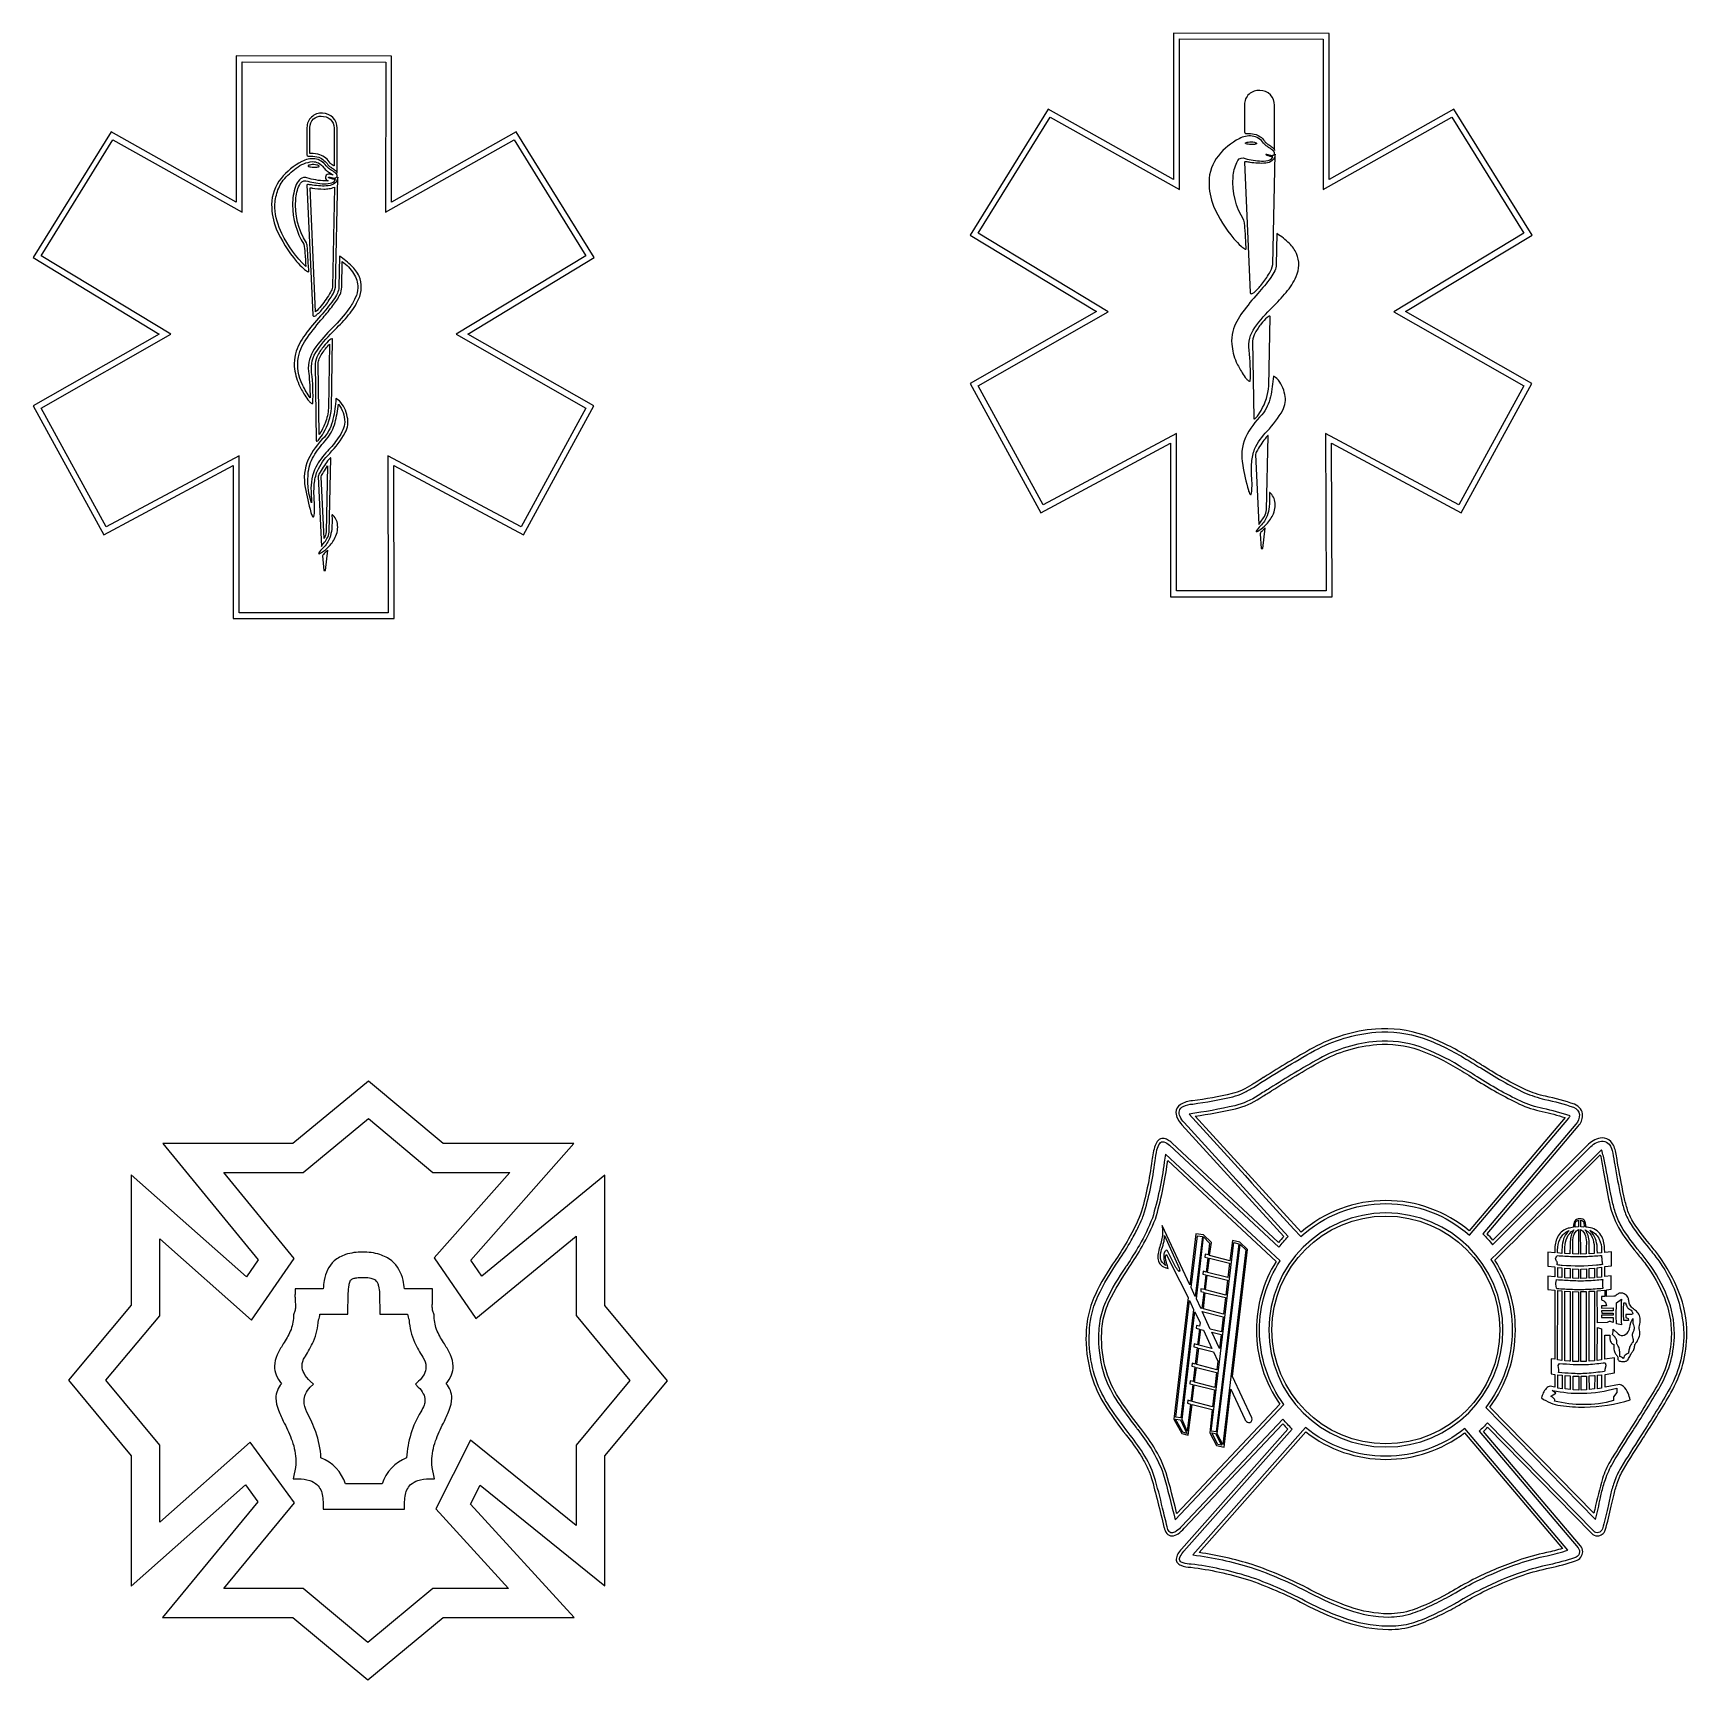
# Model space of a CAD drawing. Extents: x -4 to 118, y -79 to 10.
# Drawn here: x -2.26 to 18.75, y -11.8 to 9.13 of the extents above; entities that cross this region are included whole.
import ezdxf

# ---------------------------------------------------------------- set-up
doc = ezdxf.new("R2010")
doc.units = 0
doc.header["$MEASUREMENT"] = 0

msp = doc.modelspace()

# ---------------------------------------------------------------- linework, layer by layer
for points in [[(16.786, 6.56), (15.794, 8.16), (14.209, 7.267), (14.208, 9.123), (12.231, 9.127), (12.231, 7.267), (10.637, 8.16), (9.646, 6.56), (11.251, 5.587), (9.648, 4.672), (10.544, 3.031), (12.194, 3.914), (12.194, 1.964), (14.245, 1.964), (14.238, 3.914), (15.887, 3.031), (16.783, 4.672), (15.18, 5.587)], [(16.682, 4.643), (15.857, 3.133), (14.162, 4.039), (14.17, 2.04), (12.269, 2.04), (12.269, 4.039), (10.575, 3.133), (9.749, 4.643), (11.4, 5.585), (9.749, 6.585), (10.663, 8.059), (12.306, 7.139), (12.306, 9.052), (14.133, 9.048), (14.134, 7.139), (15.769, 8.059), (16.682, 6.585), (15.032, 5.585)], [(4.869, 6.273), (3.879, 7.87), (2.295, 6.979), (2.296, 8.834), (0.321, 8.836), (0.321, 6.978), (-1.269, 7.87), (-2.259, 6.273), (-0.656, 5.302), (-2.257, 4.388), (-1.362, 2.75), (0.285, 3.631), (0.285, 1.685), (2.328, 1.685), (2.325, 3.631), (3.972, 2.75), (4.866, 4.388), (3.265, 5.302)], [(4.765, 4.359), (3.942, 2.851), (2.25, 3.756), (2.253, 1.76), (0.36, 1.76), (0.36, 3.756), (-1.332, 2.851), (-2.156, 4.359), (-0.508, 5.3), (-2.156, 6.298), (-1.244, 7.77), (0.396, 6.851), (0.396, 8.76), (2.221, 8.759), (2.219, 6.851), (3.853, 7.77), (4.765, 6.298), (3.118, 5.3)], [(5.007, -7.043), (5.007, -5.389), (3.442, -6.672), (3.301, -6.468), (4.612, -4.987), (2.953, -4.987), (2.001, -4.193), (1.041, -4.987), (-0.612, -4.987), (0.599, -6.466), (0.451, -6.681), (-1.015, -5.383), (-1.015, -7.042), (-1.81, -7.994), (-1.015, -8.954), (-1.015, -10.614), (0.441, -9.325), (0.598, -9.541), (-0.613, -11.009), (1.041, -11.009), (1.994, -11.804), (2.953, -11.009), (4.615, -11.009), (3.3, -9.57), (3.421, -9.33), (5.007, -10.606), (5.007, -8.954), (5.801, -8.001)], [(4.64, -8.821), (4.64, -9.84), (3.297, -8.758), (2.859, -9.631), (3.782, -10.642), (2.821, -10.642), (1.995, -11.327), (1.174, -10.642), (0.165, -10.642), (1.062, -9.555), (0.499, -8.783), (-0.648, -9.799), (-0.648, -8.822), (-1.333, -7.994), (-0.648, -7.175), (-0.648, -6.198), (0.517, -7.231), (1.057, -6.447), (0.163, -5.354), (1.173, -5.354), (2.001, -4.67), (2.82, -5.354), (3.797, -5.354), (2.836, -6.44), (3.366, -7.209), (4.64, -6.165), (4.64, -7.174), (5.324, -8)], [(12.534, -6.159), (12.598, -6.168), (12.505, -6.93), (12.455, -6.816)], [(12.614, -6.172), (12.69, -6.254), (12.672, -6.403), (12.632, -6.393), (12.629, -6.429), (12.667, -6.438), (12.647, -6.62), (12.607, -6.61), (12.603, -6.646), (12.642, -6.655), (12.619, -6.84), (12.58, -6.831), (12.577, -6.868), (12.616, -6.876), (12.589, -7.082), (12.577, -7.079), (12.522, -6.959)], [(12.996, -6.245), (13.06, -6.261), (12.774, -8.652), (12.709, -8.644)], [(12.857, -8.811), (12.787, -8.675), (13.076, -6.269), (13.151, -6.339)], [(12.942, -6.505), (12.921, -6.69), (12.663, -6.624), (12.687, -6.443)], [(12.639, -6.846), (12.659, -6.661), (12.917, -6.723), (12.897, -6.912)], [(17.114, -6.684), (17.114, -6.56), (17.167, -6.567), (17.167, -6.689)], [(17.204, -6.694), (17.204, -6.569), (17.27, -6.575), (17.27, -6.699)], [(17.306, -6.699), (17.306, -6.578), (17.378, -6.581), (17.378, -6.702)], [(17.408, -6.702), (17.408, -6.581), (17.477, -6.579), (17.477, -6.699)], [(17.513, -6.698), (17.513, -6.573), (17.578, -6.569), (17.578, -6.693)], [(17.616, -6.687), (17.616, -6.566), (17.67, -6.559), (17.669, -6.683)], [(12.611, -7.088), (12.632, -6.882), (12.892, -6.945), (12.865, -7.154)], [(17.167, -7.743), (17.163, -7.743), (17.112, -7.734), (17.113, -6.856), (17.167, -6.859)], [(17.27, -7.754), (17.263, -7.754), (17.203, -7.747), (17.203, -6.862), (17.27, -6.865)], [(17.378, -7.757), (17.306, -7.756), (17.306, -6.866), (17.378, -6.87)], [(17.476, -7.755), (17.472, -7.755), (17.407, -7.757), (17.405, -6.868), (17.476, -6.866)], [(17.582, -7.747), (17.511, -7.753), (17.511, -6.864), (17.579, -6.861)], [(12.435, -6.98), (12.486, -7.094), (12.323, -8.474), (12.259, -8.466)], [(12.451, -8.26), (12.411, -8.249), (12.407, -8.287), (12.445, -8.297), (12.405, -8.643), (12.339, -8.495), (12.502, -7.124), (12.569, -7.266), (12.563, -7.308), (12.524, -7.297), (12.519, -7.334), (12.56, -7.344), (12.535, -7.543), (12.494, -7.533), (12.49, -7.57), (12.532, -7.58), (12.506, -7.79), (12.468, -7.779), (12.463, -7.817), (12.503, -7.826), (12.481, -8.012), (12.441, -8.002), (12.437, -8.04), (12.476, -8.049)], [(12.698, -7.344), (12.596, -7.122), (12.864, -7.187), (12.839, -7.379)], [(12.554, -7.549), (12.578, -7.349), (12.612, -7.357), (12.719, -7.591)], [(17.616, -7.743), (17.618, -7.324), (17.67, -7.342), (17.67, -7.734)], [(12.718, -7.384), (12.837, -7.412), (12.815, -7.591)], [(12.526, -7.795), (12.552, -7.588), (12.739, -7.632), (12.794, -7.754), (12.782, -7.862)], [(12.776, -7.895), (12.755, -8.085), (12.498, -8.018), (12.521, -7.831)], [(17.113, -7.925), (17.17, -7.932), (17.171, -8.103), (17.114, -8.094)], [(17.206, -8.106), (17.206, -7.935), (17.272, -7.94), (17.271, -8.113)], [(17.307, -7.943), (17.381, -7.945), (17.381, -8.122), (17.309, -8.118)], [(17.41, -7.944), (17.478, -7.943), (17.479, -8.118), (17.41, -8.122)], [(17.513, -7.938), (17.581, -7.934), (17.583, -7.934), (17.582, -8.105), (17.515, -8.112)], [(17.617, -8.103), (17.618, -7.931), (17.67, -7.925), (17.671, -8.094)], [(12.47, -8.266), (12.495, -8.053), (12.753, -8.116), (12.728, -8.332)], [(12.35, -8.655), (12.257, -8.49), (12.321, -8.498), (12.401, -8.671)], [(12.793, -8.81), (12.718, -8.665), (12.766, -8.672), (12.841, -8.82)]]:
    msp.add_lwpolyline(points, close=True)
for points in [[(13.397, 7.741, 0.062301), (13.42, 7.721, 0.015375), (13.45, 7.701, -0.039916), (13.495, 7.67, -0.073085), (13.51, 7.652, -0.138258), (13.515, 7.633), (13.515, 8.209, 0.415686), (13.329, 8.398, 0.44085), (13.132, 8.216), (13.132, 7.871, 0.386446), (13.146, 7.852, 0.05794), (13.162, 7.85, 0.012718), (13.183, 7.85, -0.091464), (13.282, 7.837, -0.162574)], [(1.486, 7.452, 0.062303), (1.509, 7.432, 0.015375), (1.538, 7.412, -0.039914), (1.583, 7.381, -0.073082), (1.598, 7.363, -0.13826), (1.604, 7.345), (1.604, 7.919, 0.415689), (1.418, 8.108, 0.440848), (1.221, 7.926), (1.221, 7.581, 0.386454), (1.235, 7.563, 0.057938), (1.251, 7.561, 0.012717), (1.272, 7.561, -0.091465), (1.371, 7.548, -0.162579)], [(1.259, 7.926, -0.218996), (1.302, 8.036, -0.185025), (1.402, 8.071, -0.176673), (1.516, 8.031, -0.225469), (1.566, 7.919), (1.566, 7.438, -0.004109), (1.561, 7.441, 0.015392), (1.555, 7.445, -0.017828), (1.531, 7.461, -0.077901), (1.517, 7.474, 0.156332), (1.385, 7.581, 0.088161), (1.273, 7.598, -0.000035), (1.272, 7.598), (1.259, 7.598)], [(13.155, 6.389, -0.002708), (13.149, 6.486, 0.00602), (13.139, 6.654, 0.014378), (13.133, 6.717, 0.082661), (13.125, 6.749, -0.159206), (12.989, 7.298, -0.098122), (13.036, 7.484, -0.364435), (13.118, 7.54, 0.055291), (13.323, 7.502, 0.067929), (13.429, 7.507, 0.235734), (13.49, 7.546), (13.493, 7.554, -0.017088), (13.449, 7.563, -0.034286), (13.419, 7.573, -0.058415), (13.409, 7.578, -0.232351), (13.405, 7.583, -0.35816), (13.407, 7.586, -0.106417), (13.412, 7.586, -0.030962), (13.431, 7.582, 0.04762), (13.472, 7.573, 0.076231), (13.492, 7.574, 0.136949), (13.508, 7.583, 0.207813), (13.515, 7.606, 0.1432), (13.503, 7.627, 0.058811), (13.448, 7.668, -0.017655), (13.408, 7.696, -0.064793), (13.376, 7.727, 0.214145), (13.23, 7.819, 0.141079), (13.066, 7.785, 0.103427), (12.801, 7.569, 0.170991), (12.682, 7.236, 0.093591), (12.739, 6.927, 0.067474), (12.997, 6.513, 0.021987), (13.09, 6.419, 0.053073), (13.135, 6.384, 0.15522), (13.149, 6.38, 0.399608)], [(13.132, 7.485), (13.206, 5.831, 0.472042), (13.22, 5.814, 0.13694), (13.254, 5.831, 0.054271), (13.352, 5.935, 0.034857), (13.449, 6.075, 0.107948), (13.493, 6.184), (13.522, 7.586, -0.225247), (13.486, 7.506, -0.135502), (13.402, 7.474, -0.06555), (13.203, 7.484, 0.016943), (13.152, 7.49, 0.057171), (13.137, 7.489, 0.374244)], [(13.22, 7.746, -0.048923), (13.258, 7.739, -0.047678), (13.278, 7.732, -0.071177), (13.284, 7.728, -0.207599), (13.287, 7.724, -0.240812), (13.284, 7.72, -0.080147), (13.278, 7.717, -0.048062), (13.258, 7.713, -0.025187), (13.219, 7.711, -0.031402), (13.178, 7.715, -0.043713), (13.156, 7.72, -0.071964), (13.148, 7.724, -0.238403), (13.146, 7.728, -0.235618), (13.149, 7.732, -0.069897), (13.156, 7.736, -0.042822), (13.178, 7.741, -0.033846)], [(1.244, 6.103, -0.002708), (1.238, 6.199, 0.00602), (1.228, 6.367, 0.014376), (1.222, 6.43, 0.082652), (1.214, 6.462, -0.159207), (1.078, 7.01, -0.09812), (1.125, 7.196, -0.364435), (1.207, 7.251, 0.055285), (1.412, 7.213, 0.067926), (1.517, 7.218, 0.235726), (1.578, 7.257), (1.582, 7.266), (1.582, 7.266, -0.017086), (1.538, 7.275, -0.034283), (1.508, 7.284, -0.058411), (1.498, 7.289, -0.232361), (1.494, 7.294, -0.358175), (1.496, 7.297, -0.106404), (1.501, 7.297, -0.030959), (1.52, 7.293, 0.047615), (1.561, 7.284, 0.076227), (1.581, 7.286, 0.136952), (1.597, 7.294, 0.207823), (1.603, 7.317, 0.143191), (1.592, 7.338, 0.058807), (1.537, 7.38, -0.017653), (1.497, 7.407, -0.064784), (1.464, 7.438, 0.214145), (1.319, 7.529, 0.14108), (1.156, 7.496, 0.103431), (0.891, 7.28, 0.17099), (0.772, 6.948, 0.093592), (0.829, 6.639, 0.067464), (1.086, 6.226, 0.021973), (1.179, 6.132, 0.05307), (1.225, 6.098, 0.155219), (1.239, 6.094, 0.399617)], [(0.812, 6.906, -0.070323), (0.838, 7.091, -0.095257), (0.92, 7.257, -0.066476), (1.085, 7.411, -0.14839), (1.291, 7.493, -0.120031), (1.366, 7.476, -0.116081), (1.434, 7.416, 0.06835), (1.474, 7.376, 0.023204), (1.518, 7.346, 0.01237), (1.532, 7.338, -0.01795), (1.544, 7.33, -0.090667), (1.552, 7.323, 0.044697), (1.513, 7.333, 0.078944), (1.489, 7.334, 0.371101), (1.456, 7.295, 0.193268), (1.465, 7.266, 0.089686), (1.486, 7.252, -0.002124), (1.489, 7.25, -0.028837), (1.453, 7.248, -0.065646), (1.218, 7.287, 0.074135), (1.194, 7.292, 0.206726), (1.125, 7.26, 0.100249), (1.076, 7.179, 0.088224), (1.038, 6.943, 0.139837), (1.181, 6.444, -0.036833), (1.195, 6.333, -0.011856), (1.205, 6.16, -0.087327), (0.903, 6.579, -0.102873)], [(1.308, 7.422, 0.025183), (1.347, 7.424, 0.048062), (1.367, 7.428, 0.080147), (1.373, 7.431, 0.240819), (1.376, 7.435, 0.207604), (1.373, 7.439, 0.071176), (1.367, 7.443, 0.047677), (1.347, 7.45, 0.048919), (1.309, 7.457, 0.033848), (1.268, 7.452, 0.042821), (1.245, 7.447, 0.069895), (1.238, 7.443, 0.235614), (1.235, 7.439, 0.238411), (1.238, 7.435, 0.071969), (1.245, 7.431, 0.043715), (1.267, 7.426, 0.031396)], [(1.221, 7.197), (1.295, 5.545, 0.472012), (1.309, 5.528, 0.136945), (1.343, 5.545, 0.054274), (1.441, 5.649, 0.034858), (1.538, 5.789, 0.107948), (1.582, 5.897), (1.611, 7.297, -0.225255), (1.575, 7.218, -0.135503), (1.491, 7.186, -0.06555), (1.292, 7.195, 0.016941), (1.241, 7.201, 0.057165), (1.226, 7.201, 0.374248)], [(1.544, 5.898, -0.098867), (1.52, 5.835, -0.027575), (1.464, 5.745, -0.049256), (1.331, 5.584), (1.261, 7.161, -0.011964), (1.277, 7.159, 0.001966), (1.285, 7.158, 0.036118), (1.435, 7.145, 0.040143), (1.503, 7.15, 0.076346), (1.57, 7.17)], [(13.545, 6.579), (13.537, 6.183, -0.104999), (13.518, 6.107, -0.046183), (13.466, 6.019, -0.02386), (13.302, 5.818, 0.023205), (13.108, 5.579, 0.09369), (12.985, 5.335, 0.078772), (12.971, 5.173, 0.079627), (13.029, 4.946, 0.032076), (13.104, 4.808, 0.041532), (13.158, 4.732, 0.06101), (13.184, 4.709, 0.179663), (13.206, 4.702, 0.041846), (13.191, 5.097, -0.19373), (13.264, 5.384, -0.04831), (13.49, 5.645, 0.021824), (13.662, 5.831, 0.075158), (13.788, 6.032, 0.214558), (13.795, 6.325, 0.089386), (13.703, 6.453, 0.049091)], [(1.633, 6.292), (1.626, 5.897, -0.104998), (1.607, 5.821, -0.046183), (1.555, 5.733, -0.023861), (1.391, 5.532, 0.023205), (1.197, 5.294, 0.093689), (1.074, 5.05, 0.078768), (1.06, 4.888, 0.079626), (1.118, 4.662, 0.032088), (1.193, 4.524, 0.041534), (1.248, 4.448, 0.06101), (1.273, 4.425, 0.179648), (1.295, 4.418, 0.041852), (1.28, 4.813, -0.193728), (1.353, 5.099, -0.048309), (1.579, 5.36, 0.021823), (1.75, 5.545, 0.075156), (1.876, 5.746, 0.214558), (1.883, 6.039, 0.089384), (1.791, 6.166, 0.04909)], [(1.551, 5.385, -0.00006), (1.542, 5.377, 0.041527), (1.335, 5.141, 0.154754), (1.237, 4.87, 0.041557), (1.243, 4.806, -0.029127), (1.26, 4.497), (1.26, 4.491, -0.043176), (1.167, 4.65, -0.160277), (1.111, 5.014, -0.099514), (1.227, 5.258, -0.023726), (1.425, 5.509, 0.012533), (1.551, 5.665, 0.052953), (1.641, 5.806, 0.098729), (1.663, 5.896), (1.669, 6.223, -0.098727), (1.814, 6.071, -0.139269), (1.867, 5.891, -0.103556), (1.835, 5.761, -0.047951), (1.754, 5.623, -0.039362)], [(13.442, 4.643), (13.457, 5.52, 0.625929), (13.447, 5.529, 0.098953), (13.422, 5.513, 0.04994), (13.346, 5.433, 0.045437), (13.27, 5.319, 0.114167), (13.236, 5.211), (13.25, 4.233, 0.589593), (13.258, 4.223, 0.125526), (13.279, 4.238, 0.05759), (13.343, 4.33, 0.114292)], [(1.531, 4.359), (1.545, 5.235, 0.62592), (1.536, 5.243, 0.098955), (1.511, 5.228, 0.049941), (1.435, 5.148, 0.045437), (1.359, 5.034, 0.114166), (1.325, 4.926), (1.339, 3.95, 0.589552), (1.347, 3.94, 0.125536), (1.368, 3.955, 0.057591), (1.432, 4.047, 0.11429)], [(1.362, 4.927, -0.09598), (1.377, 4.985, -0.040271), (1.413, 5.053, -0.047006), (1.506, 5.173), (1.493, 4.36, -0.086691), (1.452, 4.171, -0.052248), (1.376, 4.024), (1.362, 4.927)], [(13.5, 4.765, -0.037464), (13.463, 4.504, -0.12328), (13.353, 4.276, 0.084453), (13.146, 3.989, 0.155678), (13.11, 3.636, 0.024999), (13.182, 3.317, 0.070157), (13.203, 3.265, 0.770744), (13.216, 3.264, 0.08225), (13.228, 3.347, 0.012145), (13.228, 3.435, -0.002915), (13.228, 3.441, -0.04734), (13.225, 3.675, -0.070753), (13.262, 3.839, -0.092871), (13.421, 4.068, 0.058174), (13.618, 4.333, 0.181941), (13.645, 4.535, 0.142056), (13.545, 4.736)], [(1.589, 4.481, -0.037469), (1.551, 4.22, -0.123282), (1.442, 3.992, 0.084453), (1.235, 3.706, 0.155677), (1.199, 3.353, 0.024997), (1.271, 3.035, 0.070147), (1.292, 2.984, 0.77074), (1.306, 2.982, 0.082255), (1.317, 3.065, 0.012145), (1.317, 3.153, -0.002917), (1.317, 3.16, -0.047341), (1.314, 3.393, -0.070753), (1.351, 3.557, -0.092871), (1.51, 3.785, 0.058174), (1.707, 4.05, 0.181941), (1.733, 4.251, 0.142062), (1.633, 4.452)], [(1.482, 3.814, -0.000004), (1.481, 3.813, 0.06909), (1.333, 3.612, 0.117904), (1.272, 3.301, 0.018795), (1.275, 3.237, -0.023838), (1.279, 3.157, -0.03278), (1.272, 3.171, -0.099052), (1.238, 3.55, -0.117974), (1.322, 3.775, -0.038675), (1.47, 3.967, 0.107671), (1.577, 4.176, 0.044395), (1.62, 4.41, -0.16846), (1.701, 4.183, -0.102255), (1.676, 4.084, -0.045706), (1.617, 3.981, -0.031726)], [(13.412, 3.067), (13.434, 4.009, 0.52801), (13.433, 4.012, 0.127529), (13.427, 4.009, 0.041445), (13.409, 3.99, 0.021209), (13.353, 3.915, 0.019097), (13.298, 3.828, 0.088919), (13.272, 3.772), (13.316, 2.882, -0.055542), (13.326, 2.9, -0.012305), (13.343, 2.922, 0.041854), (13.386, 2.983, 0.108363)], [(1.501, 2.786), (1.523, 3.727, 0.52799), (1.521, 3.729, 0.127534), (1.516, 3.726, 0.041447), (1.498, 3.707, 0.021211), (1.442, 3.632, 0.019099), (1.387, 3.546, 0.088922), (1.361, 3.49), (1.404, 2.601, -0.055541), (1.415, 2.619, -0.012306), (1.432, 2.641, 0.041855), (1.475, 2.702, 0.108357)], [(1.483, 3.625), (1.463, 2.787, -0.123356), (1.438, 2.703), (1.399, 3.489, -0.051928), (1.43, 3.545, -0.014495)], [(13.449, 3.275, -0.040238), (13.446, 3.105, -0.061878), (13.421, 2.992, -0.110131), (13.337, 2.865, 0.058339), (13.279, 2.794, -0.839166), (13.286, 2.79, 0.05647), (13.315, 2.805, 0.062208), (13.411, 2.884, 0.093989), (13.5, 3.019, 0.154943), (13.515, 3.196, 0.071608), (13.479, 3.263, 0.091051), (13.458, 3.285, 0.342461), (13.451, 3.286, 0.190925)], [(1.537, 2.994, -0.040238), (1.535, 2.823, -0.061879), (1.51, 2.711, -0.110132), (1.425, 2.584, 0.05834), (1.368, 2.513, -0.839267), (1.374, 2.509, 0.05647), (1.404, 2.524, 0.062209), (1.5, 2.603, 0.09399), (1.589, 2.738, 0.154943), (1.604, 2.915, 0.071623), (1.568, 2.981, 0.091049), (1.547, 3.004, 0.342434), (1.54, 3.004, 0.190945)], [(13.331, 2.764), (13.346, 2.577), (13.368, 2.577), (13.397, 2.836), (13.397, 2.836, 0.012912), (13.364, 2.806, 0.023595), (13.341, 2.782, 0.132923)], [(1.42, 2.484), (1.435, 2.297), (1.457, 2.297), (1.486, 2.556), (1.486, 2.556, 0.012914), (1.453, 2.525, 0.023599), (1.43, 2.501, 0.132936)], [(18.392, -6.407, 0.013712), (18.286, -6.272, -0.00005), (18.279, -6.263), (18.279, -6.263, -0.040212), (18.056, -5.957, -0.055259), (17.993, -5.808, -0.020042), (17.953, -5.65, -0.008353), (17.868, -5.204, 0.000032), (17.866, -5.188, -0.001644), (17.85, -5.1, 0.146434), (17.787, -4.961, 0.210161), (17.678, -4.915, 0.115749), (17.584, -4.939, 0.079834), (17.505, -4.996), (16.288, -6.214, 0.015365), (16.216, -6.134), (17.374, -4.765, 0.176366), (17.428, -4.629, 0.154409), (17.403, -4.546, 0.152564), (17.326, -4.488, 0.031065), (16.959, -4.386, -0.055688), (16.709, -4.305, -0.031081), (16.178, -4.007, 0.000003), (16.173, -4.004, -0.000229), (16.136, -3.981, 0.006469), (15.939, -3.861, 0.048785), (15.416, -3.61, 0.102526), (14.797, -3.531, 0.104778), (14.004, -3.77, 0.015078), (13.381, -4.144, -0.000003), (13.372, -4.149, -0.001451), (13.281, -4.206, 0.000554), (13.225, -4.24, -0.084005), (12.975, -4.352, -0.022058), (12.472, -4.444, 0.119753), (12.319, -4.49, 0.265124), (12.262, -4.593, 0.120614), (12.284, -4.673, 0.064595), (12.337, -4.747), (13.633, -6.168, 0.019718), (13.567, -6.244), (12.208, -4.978, 0.062477), (12.155, -4.938, 0.127407), (12.098, -4.922, 0.199337), (12.037, -4.946, 0.108116), (11.998, -5.01, 0.057165), (11.957, -5.203, -0.040298), (11.812, -5.886, -0.03328), (11.66, -6.199, -0.016981), (11.496, -6.461, 0.000009), (11.493, -6.467), (11.492, -6.467, 0.043299), (11.234, -6.912, 0.057633), (11.146, -7.18, 0.04674), (11.119, -7.463, 0.078921), (11.205, -7.991, 0.06355), (11.389, -8.358, 0.019573), (11.624, -8.685, -0.000012), (11.629, -8.691, -0.025472), (11.811, -8.944, -0.017418), (11.888, -9.084, -0.042372), (11.949, -9.23, -0.00894), (12.11, -9.861, 0.000116), (12.112, -9.868, 0.107641), (12.145, -9.941, 0.238063), (12.212, -9.974, 0.151258), (12.289, -9.945, 0.051598), (12.365, -9.877), (13.62, -8.548, 0.014328), (13.684, -8.617), (12.332, -10.141, 0.048261), (12.286, -10.203, 0.131757), (12.265, -10.267, 0.171624), (12.281, -10.316, 0.123366), (12.324, -10.347, 0.08456), (12.452, -10.372, -0.04448), (13.169, -10.526, -0.03947), (13.887, -10.837, 0.0385), (14.406, -11.064, 0.080834), (14.963, -11.162, 0.080213), (15.294, -11.114, 0.018638), (15.558, -11.008, -0.00023), (15.587, -10.994, 0.014046), (15.808, -10.882, -0.000316), (15.828, -10.87, 0.002556), (15.893, -10.833, -0.016161), (16.161, -10.686, -0.030038), (16.675, -10.471, -0.031785), (17.012, -10.38, 0.023266), (17.34, -10.29, 0.147442), (17.407, -10.243, 0.16483), (17.43, -10.174, 0.175711), (17.403, -10.099), (16.168, -8.647, 0.017314), (16.222, -8.593), (17.544, -9.94, 0.201561), (17.618, -9.973, 0.167086), (17.678, -9.953, 0.137426), (17.717, -9.899, 0.022731), (17.792, -9.595, -0.011664), (17.824, -9.461, -0.021436), (17.868, -9.306, -0.051351), (17.948, -9.128, -0.006725), (18.199, -8.727, 0.000003), (18.205, -8.718, -0.000038), (18.223, -8.689, 0.0119), (18.552, -8.154, 0.131715), (18.754, -7.404, 0.093442), (18.653, -6.876, 0.063463)], [(18.517, -8.135, -0.011763), (18.162, -8.712, 0.006209), (17.914, -9.108, 0.056355), (17.83, -9.294, 0.015292), (17.803, -9.373, 0.042695), (17.785, -9.452, 0.010955), (17.748, -9.614, -0.025394), (17.68, -9.885, -0.236634), (17.631, -9.932, -0.282729), (17.572, -9.913), (16.221, -8.535, -0.030006), (16.113, -8.643), (17.372, -10.125, -0.227131), (17.387, -10.195, -0.131348), (17.367, -10.228, -0.114776), (17.327, -10.252, -0.025079), (17.004, -10.341, 0.035683), (16.662, -10.434, 0.033729), (16.143, -10.65, 0.017768), (15.838, -10.818, -0.000718), (15.788, -10.847, -0.010341), (15.536, -10.975, -0.037417), (15.282, -11.076, -0.070225), (15.024, -11.122, -0.089254), (14.447, -11.035, -0.039777), (13.905, -10.802, 0.041834), (13.182, -10.488, 0.044148), (12.454, -10.332, -0.060737), (12.353, -10.317, -0.222261), (12.311, -10.286, -0.207466), (12.317, -10.237, -0.050078), (12.362, -10.168), (13.739, -8.615, -0.026871), (13.621, -8.489), (12.336, -9.85, -0.050102), (12.271, -9.91, -0.126131), (12.218, -9.935, -0.255504), (12.177, -9.919, -0.12894), (12.151, -9.859, -0.004337), (12.092, -9.622, 0.01483), (11.987, -9.218, 0.064077), (11.845, -8.924, 0.02743), (11.656, -8.659, -0.019174), (11.422, -8.336, -0.063318), (11.243, -7.979, -0.124319), (11.184, -7.187, -0.059774), (11.271, -6.928, -0.044156), (11.532, -6.477, 0.016004), (11.695, -6.218, 0.007789), (11.787, -6.041, 0.038445), (11.849, -5.898, 0.043484), (11.996, -5.208, -0.029188), (12.021, -5.066, -0.102278), (12.056, -4.984, -0.298931), (12.107, -4.964, -0.127427), (12.181, -5.007), (13.571, -6.303, -0.031706), (13.687, -6.169), (12.366, -4.72, -0.077539), (12.314, -4.642, -0.171893), (12.305, -4.571, -0.210833), (12.354, -4.515, -0.096821), (12.476, -4.484, 0.023643), (12.984, -4.391, 0.056176), (13.121, -4.342, 0.021024), (13.246, -4.274, -0.01621), (14.023, -3.805, -0.102987), (14.8, -3.571, -0.099389), (15.403, -3.647, -0.046904), (15.919, -3.896, -0.004116), (16.134, -4.026, 0.026888), (16.692, -4.341, 0.041587), (16.95, -4.426, -0.032079), (17.312, -4.525, -0.300409), (17.388, -4.619, -0.196846), (17.344, -4.739), (16.162, -6.136, -0.024906), (16.285, -6.273), (17.533, -5.025, -0.086214), (17.609, -4.972, -0.132726), (17.692, -4.956, -0.19617), (17.765, -4.995, -0.134074), (17.811, -5.107, -0.002197), (17.838, -5.258, 0.011056), (17.914, -5.658, 0.024024), (17.954, -5.821, 0.056606), (18.022, -5.976, 0.042394), (18.245, -6.284, -0.016507), (18.36, -6.43, -0.156749), (18.715, -7.404, -0.131828)], [(14.93, -5.75, -0.183172), (15.992, -6.152), (17.254, -4.663, 0.050241), (17.264, -4.647, 0.084217), (17.269, -4.635, 0.033581), (16.925, -4.541, -0.053926), (16.642, -4.449, -0.031915), (16.089, -4.138, 0.005504), (15.859, -3.998, 0.049291), (15.364, -3.758, 0.105097), (14.81, -3.689, 0.104653), (14.08, -3.908, 0.014595), (13.456, -4.283, 0.002503), (13.382, -4.328, -0.002534), (13.308, -4.374, -0.084495), (13.01, -4.506, -0.018713), (12.431, -4.612, -0.000017), (13.848, -6.17, -0.187674)], [(13.019, -4.544, 0.085129), (13.329, -4.408, -0.000469), (13.352, -4.394, 0.003892), (13.477, -4.316), (13.48, -4.314, -0.014144), (14.099, -3.943, -0.104392), (14.813, -3.728, -0.099652), (15.35, -3.796, -0.047746), (15.84, -4.032, -0.005654), (16.068, -4.172, -0.000003), (16.073, -4.175, 0.031118), (16.626, -4.484, 0.053789), (16.916, -4.58, -0.022193), (17.207, -4.656), (15.988, -6.096, 0.176667), (14.93, -5.711, 0.181082), (13.851, -6.114), (12.506, -4.639, 0.021354)], [(13.585, -6.478), (12.13, -5.122, 0.026691), (12.113, -5.223, -0.040303), (11.962, -5.935, -0.033743), (11.798, -6.276, -0.017325), (11.636, -6.535, 0.0001), (11.624, -6.553, -0.000005), (11.621, -6.558, 0.042451), (11.379, -6.975, 0.056384), (11.3, -7.209, 0.046736), (11.277, -7.463, 0.078904), (11.355, -7.942, 0.064662), (11.524, -8.276, 0.019009), (11.755, -8.595, 0.000249), (11.776, -8.622, -0.026093), (11.946, -8.863, -0.056436), (12.1, -9.185, -0.010139), (12.251, -9.768), (13.634, -8.305, -0.160135), (13.324, -7.356, -0.145113)], [(13.583, -8.301), (12.272, -9.688, -0.000005), (12.27, -9.678, 0.01343), (12.138, -9.173, 0.054597), (11.98, -8.843, 0.025443), (11.792, -8.577, -0.000011), (11.787, -8.571, -0.018655), (11.557, -8.254, -0.064661), (11.393, -7.929, -0.078683), (11.317, -7.463, -0.046527), (11.339, -7.217, -0.058456), (11.415, -6.991, -0.03134), (11.668, -6.559, 0.018351), (11.832, -6.296, 0.033807), (12, -5.947, 0.040202), (12.153, -5.229, -0.004365), (12.157, -5.2), (13.534, -6.485, 0.139831), (13.284, -7.356, 0.154592)], [(18.264, -6.499, 0.01266), (18.157, -6.363, 0.000001), (18.156, -6.362, -0.041212), (17.919, -6.034, -0.053401), (17.843, -5.859, -0.020831), (17.8, -5.69, 0.000037), (17.799, -5.684, -0.007584), (17.713, -5.234), (17.713, -5.231, 0.011346), (17.67, -5.067, 0.001166), (16.264, -6.462, -0.000014), (16.264, -6.462, -0.149302), (16.535, -7.356, -0.167254), (16.198, -8.341), (17.593, -9.765, 0.010201), (17.655, -9.49, 0.000903), (17.661, -9.462, -0.002757), (17.67, -9.426, -0.02557), (17.718, -9.257, -0.051745), (17.813, -9.047, -0.008772), (18.071, -8.633, -0.000163), (18.109, -8.573, 0.010798), (18.414, -8.075, 0.131359), (18.596, -7.404, 0.093514), (18.505, -6.933, 0.063166)], [(18.38, -8.056, -0.007352), (18.029, -8.625, 0.001655), (18.005, -8.664, 0.008903), (17.779, -9.027, 0.053299), (17.681, -9.244, 0.012986), (17.583, -9.636, -0.001262), (17.571, -9.686), (16.25, -8.337, 0.161928), (16.575, -7.356, 0.144043), (16.315, -6.468), (16.315, -6.468, 0.001097), (17.654, -5.128, -0.005918), (17.69, -5.323, 0.005997), (17.76, -5.693), (17.76, -5.694, 0.078095), (17.884, -6.054, 0.041621), (18.116, -6.376, -0.000027), (18.121, -6.383, -0.009724), (18.232, -6.522, -0.063087), (18.468, -6.947, -0.093597), (18.557, -7.404, -0.131139)], [(14.93, -5.869, 0.414055), (13.442, -7.356, 0.414055), (14.93, -8.843, 0.414055), (16.417, -7.356, 0.414055)], [(12.979, -7.948), (13.171, -6.335), (13.074, -6.241), (12.979, -6.217), (12.948, -6.476), (12.69, -6.409), (12.712, -6.243), (12.611, -6.145), (12.514, -6.132), (12.438, -6.781), (12.085, -6.03, -0.036749), (12.092, -6.116), (12.092, -6.116, -0.068159), (12.084, -6.195, -0.018539), (12.062, -6.28, 0.018557), (12.04, -6.365, 0.068117), (12.032, -6.444, 0.315823), (12.123, -6.561, 0.036213), (12.161, -6.573), (12.153, -6.541, -0.020094), (12.137, -6.486, -0.05866), (12.13, -6.431, -0.084545), (12.134, -6.407, -0.208278), (12.14, -6.4, -0.20084), (12.144, -6.401, -0.103964), (12.148, -6.405), (12.204, -6.528), (12.419, -6.944), (12.235, -8.488), (12.337, -8.671), (12.418, -8.693), (12.467, -8.304), (12.722, -8.366), (12.691, -8.662), (12.778, -8.825), (12.874, -8.846), (12.96, -8.109), (13.137, -8.49, 0.162729), (13.169, -8.528, 0.208503), (13.203, -8.531, 0.463004), (13.225, -8.474)], [(14.93, -8.803, -0.413984), (13.482, -7.356, -0.413985), (14.93, -5.908, -0.413985), (16.377, -7.356, -0.413984)], [(18.161, -7.207, 0.13534), (18.133, -7.141, 0.05878), (18.088, -7.098, -0.017947), (18.062, -7.077, -0.053261), (18.04, -7.052, -0.0654), (18.026, -7.028, -0.045309), (18.02, -7.004, 0.016084), (18.01, -6.957, 0.199735), (17.971, -6.903, 0.163871), (17.905, -6.887, 0.11444), (17.885, -6.894, 0.035479), (17.867, -6.907, -0.041272), (17.847, -6.921, -0.132788), (17.825, -6.928), (17.733, -6.929), (17.732, -6.846), (17.793, -6.838), (17.793, -6.669), (17.712, -6.677), (17.712, -6.551), (17.796, -6.539), (17.795, -6.364), (17.711, -6.372, -0.020186), (17.709, -6.336, 0.006558), (17.708, -6.312, 0.122213), (17.662, -6.149, 0.220173), (17.504, -6.052, 0.009919), (17.473, -6.049, -0.042376), (17.471, -6.038, 0.043442), (17.47, -6.03, -0.010593), (17.467, -6.013, 0.028195), (17.462, -5.987, 0.096247), (17.452, -5.964, 0.140229), (17.431, -5.948, 0.095251), (17.393, -5.942, 0.113392), (17.353, -5.95, 0.139184), (17.329, -5.971, 0.131162), (17.314, -6.034), (17.313, -6.051, 0.020228), (17.245, -6.064, 0.200518), (17.12, -6.159, 0.127445), (17.077, -6.314, 0.008319), (17.076, -6.374), (16.986, -6.365), (16.986, -6.545), (17.075, -6.554), (17.075, -6.68), (16.986, -6.672), (16.986, -6.84), (17.075, -6.851), (17.075, -7.728), (17.03, -7.722), (17.03, -7.915), (17.077, -7.922), (17.077, -8.084), (17.017, -8.069, 0.138913), (16.967, -8.099, 0.074512), (16.929, -8.156, 0.033109), (16.905, -8.219, 0.124283), (17.147, -8.316, 0.042262), (17.452, -8.336, 0.072782), (18.035, -8.243, 0.033547), (18.007, -8.161, 0.134545), (17.947, -8.075, 0.091078), (17.898, -8.048), (17.714, -8.083), (17.714, -7.92), (17.836, -7.902), (17.836, -7.712), (17.713, -7.726), (17.713, -7.422), (17.774, -7.422, 0.002675), (17.774, -7.436, -0.002628), (17.774, -7.45, 0.084937), (17.781, -7.494, 0.158417), (17.806, -7.529, 0.038452), (17.827, -7.541, -0.002112), (17.827, -7.566, 0.00528), (17.827, -7.569, 0.04817), (17.827, -7.569, 0.468351), (17.827, -7.569, 0.096661), (17.834, -7.631, 0.071859), (17.855, -7.668, -0.042399), (17.877, -7.703, -0.094484), (17.878, -7.71, -0.038103), (17.877, -7.716, 0.038402), (17.877, -7.722, 0.184688), (17.883, -7.74, 0.134059), (17.899, -7.751, 0.077397), (17.944, -7.756, 0.023851), (17.964, -7.755, 0.079343), (17.981, -7.751, 0.090388), (17.997, -7.74, 0.053971), (18.014, -7.718, 0.044225), (18.04, -7.667, -0.049791), (18.05, -7.65, -0.016254), (18.061, -7.634, 0.0246), (18.075, -7.615, 0.075674), (18.084, -7.593, 0.032651), (18.094, -7.54, 0.027311), (18.116, -7.509, 0.071017), (18.15, -7.436, 0.137282), (18.152, -7.357, -0.088233), (18.149, -7.318, -0.027573), (18.155, -7.279, 0.02102), (18.161, -7.243, 0.064952)], [(17.112, -6.34, -0.109587), (17.141, -6.205, -0.153977), (17.232, -6.105, -0.03035), (17.259, -6.091, -0.002505), (17.249, -6.103, 0.010905), (17.228, -6.126, 0.109722), (17.18, -6.225, 0.056006), (17.166, -6.334), (17.165, -6.382), (17.112, -6.377)], [(17.287, -6.106, 0.000004), (17.288, -6.106, -0.01003), (17.319, -6.082, 0.016302), (17.297, -6.121, 0.087663), (17.276, -6.192, 0.028219), (17.271, -6.267, -0.000675), (17.271, -6.278), (17.268, -6.389), (17.203, -6.383), (17.203, -6.333, -0.075595), (17.22, -6.209, -0.15134)], [(17.353, -6.097, -0.023351), (17.378, -6.077), (17.376, -6.392), (17.305, -6.39), (17.305, -6.325, 0.007227), (17.304, -6.287, -0.050918), (17.308, -6.184, -0.171022)], [(17.334, -6.028, 0.000321), (17.334, -6.026, -0.060759), (17.337, -5.993, -0.227817), (17.356, -5.968, -0.057264), (17.378, -5.959), (17.378, -6.047), (17.334, -6.049)], [(17.427, -6.098, -0.170316), (17.472, -6.185, -0.050727), (17.476, -6.287, 0.006958), (17.475, -6.325), (17.475, -6.39), (17.407, -6.392), (17.404, -6.077, -0.012713), (17.427, -6.098)], [(17.407, -5.959, -0.033037), (17.427, -5.968, -0.217481), (17.444, -5.993, -0.059303), (17.447, -6.025, 0.000875), (17.447, -6.028), (17.447, -6.028, -0.025838), (17.446, -6.049), (17.407, -6.047)], [(17.494, -6.106, -0.162612), (17.562, -6.208, -0.072836), (17.577, -6.333), (17.577, -6.382), (17.514, -6.388), (17.513, -6.278, 0.033199), (17.509, -6.197, 0.097463), (17.484, -6.12, 0.015327), (17.46, -6.082, -0.009708)], [(17.549, -6.104, -0.16105), (17.641, -6.203, -0.110616), (17.67, -6.338), (17.67, -6.376), (17.617, -6.38), (17.616, -6.333, 0.060354), (17.601, -6.223, 0.105422), (17.551, -6.125, 0.008123), (17.521, -6.089, -0.022951)], [(12.253, -6.544), (12.154, -6.349, 0.358035), (12.143, -6.343, 0.137576), (12.128, -6.353, 0.133219), (12.11, -6.387, 0.096842), (12.111, -6.481, 0.026824), (12.122, -6.515, -0.010975), (12.13, -6.535, -0.0082), (12.12, -6.527, 0.006718), (12.112, -6.52, -0.251779), (12.064, -6.42, -0.070524), (12.09, -6.303, 0.012331), (12.105, -6.252, 0.04186), (12.114, -6.203, 0.022297), (12.116, -6.156), (12.301, -6.569, -0.043466), (12.308, -6.592, -0.135185), (12.309, -6.613, -0.463573), (12.304, -6.614, -0.09626), (12.294, -6.605, -0.040905)], [(2.967, -7.533, -0.038149), (2.877, -7.371, -0.102977), (2.838, -7.186), (2.838, -7.176), (2.838, -7.162), (2.832, -7.151, -0.072401), (2.817, -7.105, -0.044408), (2.813, -7.051, -0.012552), (2.815, -6.993, 0.000062), (2.815, -6.988, 0.012777), (2.817, -6.914, 0.013544), (2.817, -6.883), (2.815, -6.833), (2.765, -6.833), (2.459, -6.833, 0.035642), (2.442, -6.724, 0.163541), (2.297, -6.478, 0.096818), (2.146, -6.397, 0.077939), (1.928, -6.366, 0.080512), (1.711, -6.398, 0.104158), (1.567, -6.479, 0.168262), (1.439, -6.726, 0.033314), (1.427, -6.833), (1.122, -6.833), (1.072, -6.833), (1.07, -6.883, -0.000019), (1.07, -6.884, 0.013315), (1.068, -6.914, 0.013753), (1.071, -6.975, -0.000912), (1.071, -6.988, 0.000062), (1.072, -6.993, -0.012552), (1.074, -7.051, -0.044405), (1.07, -7.105, -0.072394), (1.055, -7.151), (1.048, -7.162), (1.049, -7.176), (1.049, -7.186, -0.102977), (1.009, -7.371, -0.038152), (0.92, -7.533, -0.000144), (0.915, -7.541, 0.033583), (0.843, -7.671, 0.105767), (0.808, -7.817, 0.095585), (0.83, -7.926, 0.075083), (0.897, -8.039, 0.189059), (0.826, -8.222, 0.088865), (0.858, -8.376, 0.024737), (0.928, -8.532, -0.000076), (0.933, -8.54, -0.030967), (1.032, -8.767, -0.084653), (1.079, -9.023, -0.060513), (1.059, -9.185), (1.044, -9.249), (1.109, -9.249, -0.078869), (1.257, -9.27, -0.110046), (1.348, -9.322, -0.170974), (1.419, -9.468, -0.0408), (1.425, -9.565), (1.425, -9.573), (1.425, -9.581), (1.425, -9.633), (1.477, -9.633), (1.943, -9.633), (2.409, -9.633), (2.461, -9.633), (2.461, -9.581), (2.461, -9.573), (2.461, -9.565, -0.0408), (2.468, -9.468, -0.170723), (2.538, -9.322, -0.110096), (2.629, -9.27, -0.079028), (2.776, -9.249), (2.843, -9.249), (2.827, -9.185, -0.060513), (2.808, -9.023, -0.084653), (2.854, -8.767, -0.030967), (2.954, -8.54, -0.000076), (2.958, -8.532, 0.024737), (3.028, -8.376, 0.088865), (3.061, -8.222, 0.189084), (2.989, -8.039, 0.075094), (3.057, -7.926, 0.095592), (3.078, -7.817, 0.105767), (3.044, -7.671, 0.033583), (2.971, -7.541, -0.000144)], [(17.088, -6.44, -0.068373), (17.105, -6.41, 0.010161), (17.298, -6.421, 0.023702), (17.486, -6.421, 0.005076), (17.67, -6.409, 0.011721), (17.672, -6.456, 0.027144), (17.675, -6.481, -0.006791), (17.677, -6.494, 0.013829), (17.681, -6.518, -0.00087), (17.682, -6.524, -0.024021), (17.607, -6.533, -0.040974), (17.171, -6.537, -0.015351), (17.106, -6.53, 0.020615), (17.109, -6.502, 0.044156), (17.105, -6.492, 0.013585), (17.099, -6.482, -0.056575), (17.088, -6.462, -0.186718)], [(2.635, -8.082, -0.066381), (2.699, -8.167, -0.124439), (2.72, -8.247, -0.080443), (2.708, -8.312, -0.056118), (2.668, -8.395, 0.123842), (2.487, -8.98, 0.222196), (2.176, -9.312), (1.943, -9.312), (1.709, -9.312, 0.223638), (1.398, -8.98, 0.074556), (1.332, -8.652, 0.031506), (1.225, -8.409, -0.016693), (1.223, -8.404, 0.017545), (1.22, -8.399, -0.114683), (1.183, -8.257, -0.103337), (1.201, -8.17, -0.100698), (1.263, -8.084), (1.303, -8.046), (1.263, -8.008, -0.089342), (1.183, -7.907, -0.117674), (1.159, -7.812, -0.14364), (1.193, -7.702, 0.005766), (1.194, -7.7, -0.038957), (1.198, -7.693, -0.000026), (1.2, -7.69, 0.038649), (1.302, -7.502, 0.088215), (1.368, -7.229, 0.03843), (1.386, -7.154), (1.477, -7.154), (1.741, -7.154), (1.746, -6.891, -0.042839), (1.755, -6.784, -0.058239), (1.768, -6.736, -0.077519), (1.775, -6.724, -0.143213), (1.809, -6.703, -0.051498), (1.854, -6.692, -0.03649), (1.928, -6.687, -0.045422), (2.016, -6.694, -0.070242), (2.071, -6.711, -0.175806), (2.116, -6.756, -0.058175), (2.13, -6.798, -0.056579), (2.141, -6.891), (2.146, -7.154), (2.409, -7.154), (2.5, -7.154, 0.038523), (2.518, -7.229, 0.08978), (2.588, -7.512, 0.043247), (2.694, -7.703, -0.145346), (2.733, -7.824, -0.12242), (2.708, -7.921, -0.086546), (2.638, -8.008), (2.599, -8.044)], [(17.682, -6.789, -0.004576), (17.683, -6.802, 0.017495), (17.686, -6.829, -0.010369), (17.491, -6.842, -0.023124), (17.3, -6.843, -0.008321), (17.103, -6.832, -0.037506), (17.094, -6.805, 0.004148), (17.092, -6.797, -0.075312), (17.089, -6.757, -0.053408), (17.091, -6.744, -0.020633), (17.094, -6.732, 0.037957), (17.099, -6.715, 0.01306), (17.295, -6.727, 0.022936), (17.49, -6.728, 0.010595), (17.685, -6.714, -0.007185), (17.683, -6.731, 0.008086), (17.682, -6.751, 0.040034)], [(17.741, -7.263), (17.617, -7.264), (17.616, -6.857), (17.71, -6.85), (17.711, -6.929), (17.671, -6.929), (17.669, -6.972, -0.10523), (17.708, -6.993, -0.109838), (17.726, -7.018, -0.123207), (17.731, -7.047), (17.671, -7.047), (17.671, -7.077), (17.817, -7.076), (17.817, -7.112), (17.671, -7.113), (17.672, -7.141), (17.817, -7.141), (17.817, -7.168), (17.671, -7.168), (17.671, -7.196), (17.817, -7.197), (17.817, -7.263, 0.045704), (17.793, -7.251, 0.10367), (17.775, -7.248, 0.098758), (17.759, -7.252, 0.028836)], [(17.861, -7.01), (17.921, -6.966, 0.019426), (17.921, -7.291), (17.859, -7.278, -0.023653)], [(17.952, -7.01), (17.973, -7.01, 0.021105), (17.98, -7.033, -0.000001), (17.98, -7.034, 0.020883), (17.99, -7.058, 0.050351), (17.998, -7.071, 0.132576), (18.014, -7.084, -0.055888), (18.037, -7.098, -0.126362), (18.063, -7.135, -0.232799), (18.063, -7.153, -0.155754), (18.055, -7.158, -0.089828), (18.042, -7.16), (17.98, -7.16), (17.98, -7.197), (18.006, -7.21), (18.01, -7.237), (17.953, -7.237, -0.028201)], [(18.081, -7.356, 0.021149), (18.076, -7.369, -0.009567), (18.074, -7.373, 0.120071), (18.059, -7.428, 0.077662), (18.066, -7.465, -0.073737), (18.072, -7.49, -0.173165), (18.062, -7.516, 0.026037), (18.037, -7.553, 0.088228), (18.02, -7.598, 0.02975), (18.012, -7.652, 0.020867), (17.982, -7.668, 0.133595), (17.959, -7.689, 0.034844), (17.944, -7.72, 0.19341), (17.901, -7.693), (17.902, -7.666, 0.057464), (17.897, -7.604, 0.095773), (17.874, -7.546, 0.026886), (17.864, -7.533, -0.000002), (17.864, -7.533, -0.000032), (17.864, -7.533, 0.03525), (17.865, -7.518, 0.117538), (17.854, -7.47, 0.085108), (17.824, -7.431), (17.807, -7.415, -0.007546), (17.807, -7.414, 0.123489), (17.818, -7.345), (17.881, -7.406, 0.304757), (17.959, -7.421, 0.204173), (18.018, -7.362, 0.045182), (18.033, -7.304, -0.020765), (18.042, -7.264, -0.06302), (18.058, -7.227), (18.067, -7.211, 0.01467), (18.066, -7.248, 0.065101), (18.069, -7.27, 0.020233), (18.076, -7.291, -0.049128), (18.086, -7.324, -0.157443)], [(17.715, -7.772, -0.056393), (17.724, -7.812), (17.711, -7.857, 0.041959), (17.709, -7.883, -0.0148), (17.482, -7.908, -0.032614), (17.286, -7.909, -0.015564), (17.124, -7.896, -0.003647), (17.125, -7.891, 0.030111), (17.128, -7.876, 0.095693), (17.128, -7.86), (17.117, -7.807, -0.043831), (17.136, -7.78, 0.012006), (17.31, -7.794, 0.033449), (17.503, -7.793, 0.012843)], [(17.863, -8.094), (17.863, -8.152), (17.821, -8.206), (17.821, -8.252, -0.079496), (17.44, -8.305, -0.056629), (17.07, -8.26), (17.07, -8.26, 0.284723), (17.077, -8.244, 0.162724), (17.065, -8.225, 0.07049), (17.026, -8.198), (17.055, -8.179), (17.087, -8.159), (17.043, -8.124, -0.000532), (17.052, -8.125, 0.054276), (17.425, -8.161, 0.072286)], [(14.93, -8.961, -0.17437), (13.909, -8.595), (12.478, -10.215, -0.043106), (13.218, -10.375, -0.038576), (13.959, -10.696, 0.038331), (14.456, -10.914, 0.081005), (14.963, -11.004, 0.075173), (15.245, -10.963, 0.035317), (15.484, -10.867, 0.012075), (15.73, -10.743, 0.003213), (15.771, -10.72, -0.002694), (15.814, -10.695, -0.018265), (16.091, -10.544, -0.029771), (16.622, -10.322, -0.029502), (16.979, -10.225, 0.020032), (17.243, -10.155), (15.932, -8.609, -0.171147)], [(16.97, -10.186, 0.032641), (16.609, -10.285, 0.029817), (16.073, -10.509, 0.010647), (15.778, -10.671, -0.003655), (15.711, -10.709, -0.042363), (15.264, -10.916, -0.078392), (14.963, -10.964, -0.081002), (14.468, -10.876, -0.037878), (13.977, -10.661, 0.039903), (13.23, -10.337, 0.036381), (12.558, -10.184), (13.913, -8.65, 0.168577), (14.93, -9.001, 0.165081), (15.927, -8.664), (17.173, -10.134, -0.01273)]]:
    msp.add_lwpolyline(points, format="xyb", close=True)

doc.saveas('drawing.dxf')
